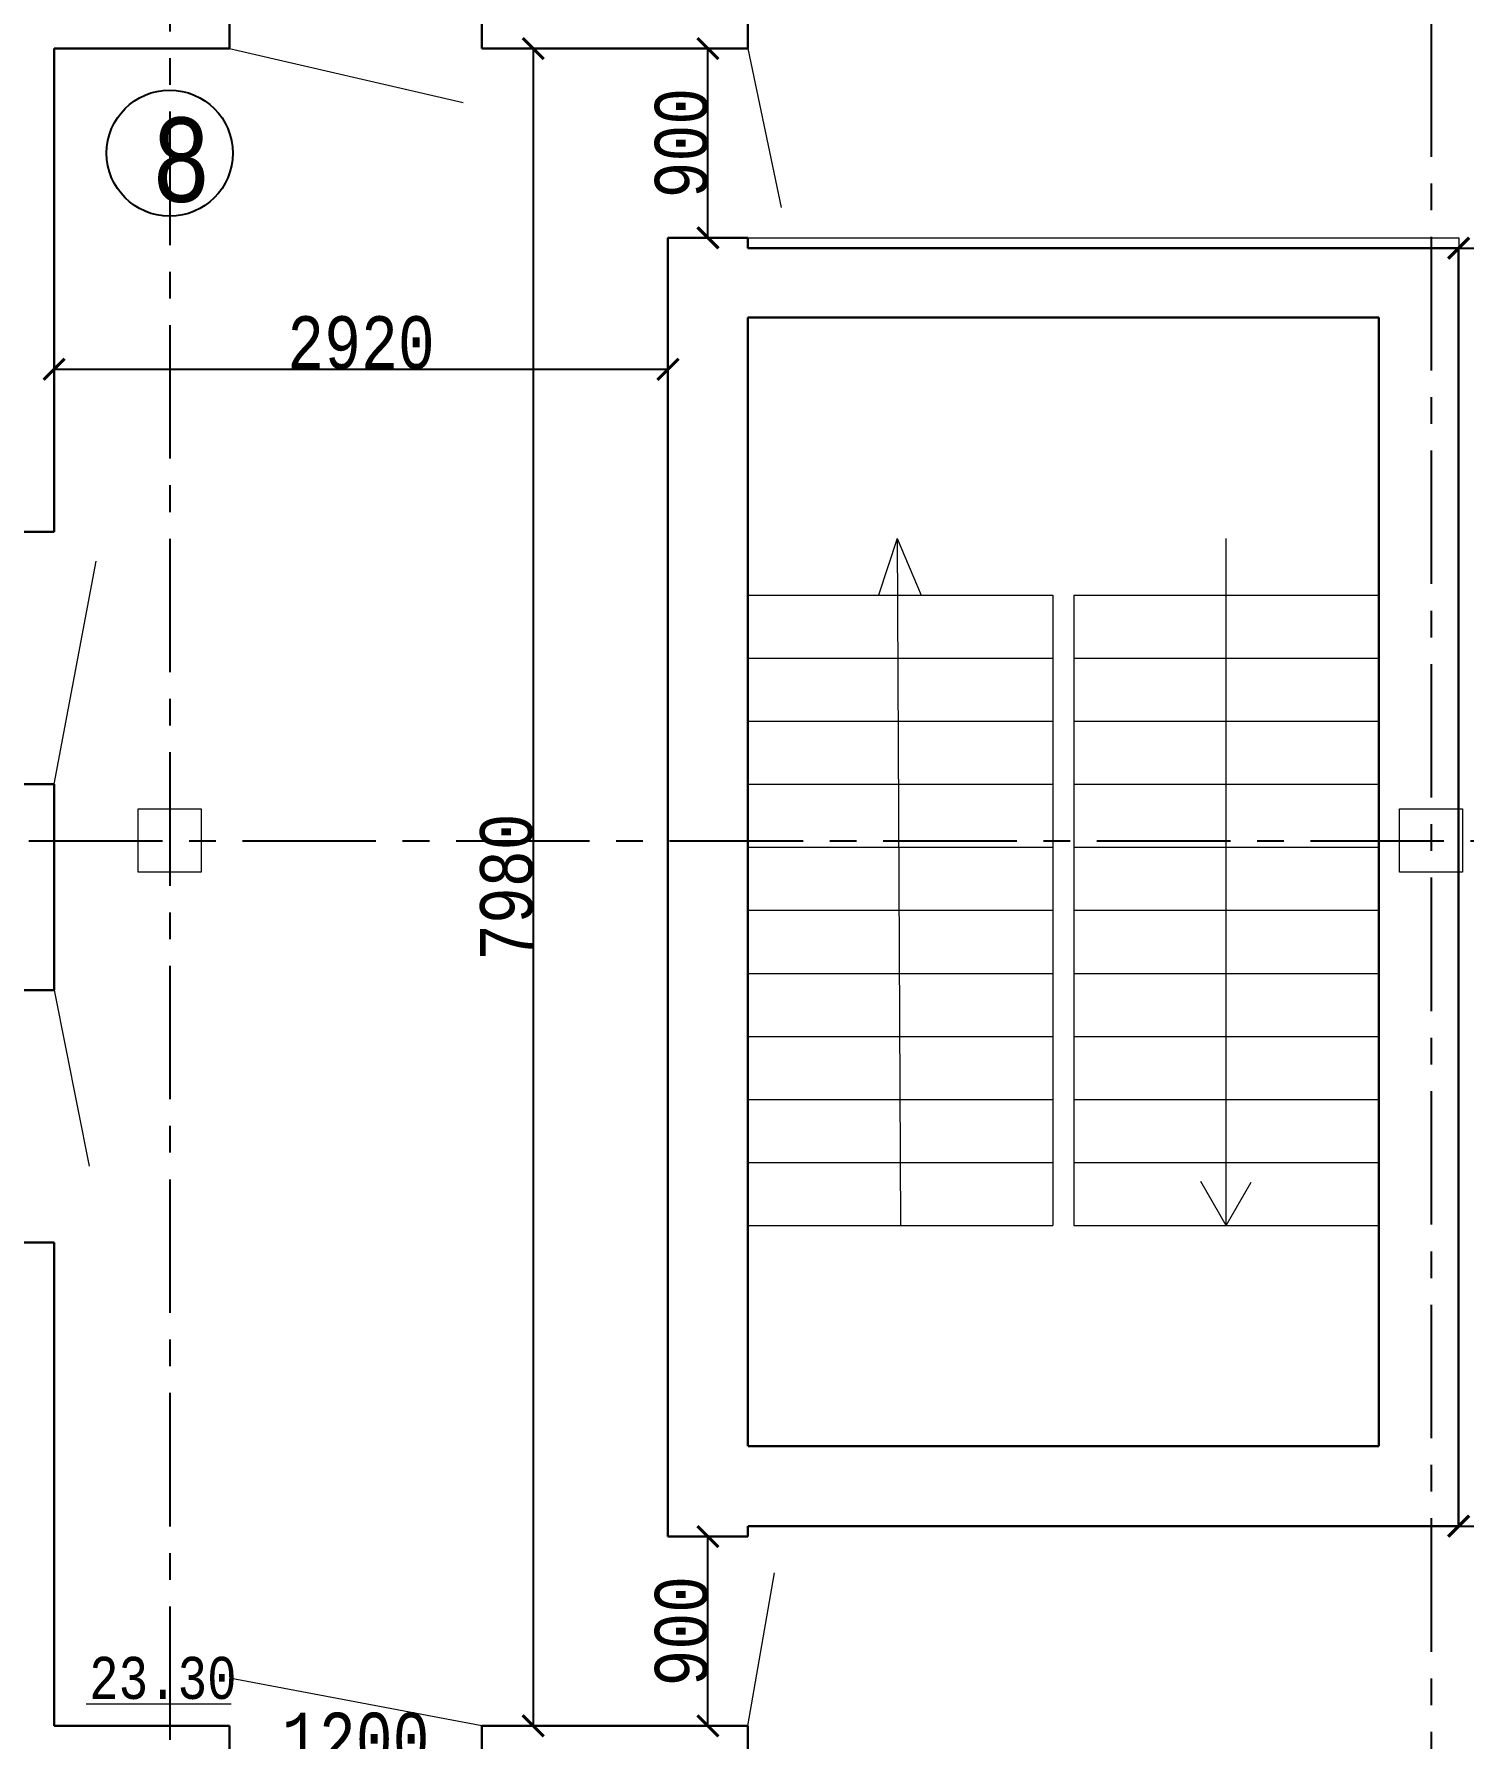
# Model space of a CAD drawing. Header units: millimetres. Extents: x -689206 to 4969298, y -1019800 to 703299.
# Drawn here: x 364483 to 371284, y -71914 to -63803 of the extents above; entities that cross this region are included whole.
import ezdxf

# ---------------------------------------------------------------- set-up
doc = ezdxf.new("R2010")
doc.units = ezdxf.units.MM
doc.linetypes.add('JIS_02_4.0', pattern=[5.5, 4, -1.5])
doc.linetypes.add('осеваяX2', pattern=[101.6, 63.5, -12.7, 12.7, -12.7])
for name, color, linetype, lineweight in [('РАЗМЕРЫ', 7, 'Continuous', 9), ('сваи', 7, 'JIS_02_4.0', 30), ('стены', 7, 'Continuous', 20)]:
    doc.layers.add(name, color=color, linetype=linetype, lineweight=lineweight)
doc.layers.add('четотам', color=7, linetype='Continuous')
doc.styles.add('Аннотативный', font='isocteur.ttf', dxfattribs={"width": 0.7, "height": 250})
doc.dimstyles.new('Аннотативный', dxfattribs={"dimscale": 0, "dimtxt": 250, "dimasz": 100, "dimexe": 1.25, "dimexo": 0.625, "dimtad": 1, "dimdec": 0, "dimtxsty": 'Аннотативный', "dimblk": 'ARCHTICK', "dimcen": 2.5, "dimadec": 0, "dimazin": 0, "dimtfac": 1, "dimtdec": 0, "dimtmove": 0, "dimatfit": 3, "dimfxl": 1, "dimarcsym": 0})

# ---------------------------------------------------------------- blocks, each defined once
blk = doc.blocks.new('_ArchTick')
at = {"color": 0, "linetype": 'ByBlock', "const_width": 0.15}
blk.add_lwpolyline([(-0.5, -0.5), (0.5, 0.5)], dxfattribs=at)
blk = doc.blocks.new('*D1220')
at = {"layer": 'Defpoints', "color": 0, "linetype": 'ByBlock', "lineweight": 20, "transparency": 16777216}
for p in [(365413, -72041.9), (365413, -72041.9), (366613, -72041.9)]:
    blk.add_point(p, dxfattribs=at)
at = {"layer": 'РАЗМЕРЫ', "color": 0, "linetype": 'ByBlock', "lineweight": -2, "transparency": 16777216}
for p, q in [((365413, -72041.3), (365413, -72040.7)), ((366613, -72041.9), (365413, -72041.9)), ((366613, -72041.3), (366613, -72040.7))]:
    blk.add_line(p, q, dxfattribs=at)
at = {"layer": 'РАЗМЕРЫ', "color": 0, "linetype": 'ByBlock', "lineweight": -2, "transparency": 16777216, "xscale": 100, "yscale": 100, "zscale": 100, "rotation": 180}
blk.add_blockref('_ArchTick', (365413, -72041.9), dxfattribs=at)
at = {"layer": 'РАЗМЕРЫ', "color": 0, "linetype": 'ByBlock', "lineweight": -2, "transparency": 16777216, "xscale": 100, "yscale": 100, "zscale": 100}
blk.add_blockref('_ArchTick', (366613, -72041.9), dxfattribs=at)
at = {"layer": 'РАЗМЕРЫ', "color": 0, "linetype": 'ByBlock', "lineweight": 20, "transparency": 16777216, "insert": (366013, -71916.3), "char_height": 250, "attachment_point": 5, "style": 'Аннотативный'}
blk.add_mtext('1200', dxfattribs=at)
blk = doc.blocks.new('*D1221')
at = {"layer": 'Defpoints', "color": 0, "linetype": 'ByBlock', "lineweight": 20, "transparency": 16777216}
for p in [(367688, -63871.9), (367688, -63871.9), (367688, -64772.4)]:
    blk.add_point(p, dxfattribs=at)
at = {"layer": 'РАЗМЕРЫ', "color": 0, "linetype": 'ByBlock', "lineweight": -2, "transparency": 16777216}
for p, q in [((367688, -64772.4), (367688, -63871.9)), ((367688.6, -63871.9), (367689.3, -63871.9)), ((367688.6, -64772.4), (367689.3, -64772.4))]:
    blk.add_line(p, q, dxfattribs=at)
at = {"layer": 'РАЗМЕРЫ', "color": 0, "linetype": 'ByBlock', "lineweight": -2, "transparency": 16777216, "xscale": 100, "yscale": 100, "zscale": 100}
for p, rotation in [((367688, -63871.9), 90), ((367688, -64772.4), 270)]:
    blk.add_blockref('_ArchTick', p, dxfattribs=dict(at, rotation=rotation))
at = {"layer": 'РАЗМЕРЫ', "color": 0, "linetype": 'ByBlock', "lineweight": 20, "transparency": 16777216, "insert": (367562.4, -64322.2), "char_height": 250, "attachment_point": 5, "rotation": 90, "style": 'Аннотативный'}
blk.add_mtext('900', dxfattribs=at)
blk = doc.blocks.new('*D1222')
at = {"layer": 'Defpoints', "color": 0, "linetype": 'ByBlock', "lineweight": 20, "transparency": 16777216}
for p in [(367688, -70951.9), (367688, -70951.9), (367688, -71851.9)]:
    blk.add_point(p, dxfattribs=at)
at = {"layer": 'РАЗМЕРЫ', "color": 0, "linetype": 'ByBlock', "lineweight": -2, "transparency": 16777216}
for p, q in [((367688, -71851.9), (367688, -70951.9)), ((367688.6, -70951.9), (367689.3, -70951.9)), ((367688.6, -71851.9), (367689.3, -71851.9))]:
    blk.add_line(p, q, dxfattribs=at)
at = {"layer": 'РАЗМЕРЫ', "color": 0, "linetype": 'ByBlock', "lineweight": -2, "transparency": 16777216, "xscale": 100, "yscale": 100, "zscale": 100}
for p, rotation in [((367688, -70951.9), 90), ((367688, -71851.9), 270)]:
    blk.add_blockref('_ArchTick', p, dxfattribs=dict(at, rotation=rotation))
at = {"layer": 'РАЗМЕРЫ', "color": 0, "linetype": 'ByBlock', "lineweight": 20, "transparency": 16777216, "insert": (367562.4, -71401.9), "char_height": 250, "attachment_point": 5, "rotation": 90, "style": 'Аннотативный'}
blk.add_mtext('900', dxfattribs=at)
blk = doc.blocks.new('*D1226')
at = {"layer": 'Defpoints', "color": 0, "linetype": 'ByBlock', "lineweight": 20, "transparency": 16777216}
for p in [(367055.5, -63871.9), (366856.9, -71851.9), (367055.5, -71851.9)]:
    blk.add_point(p, dxfattribs=at)
at = {"layer": 'РАЗМЕРЫ', "color": 0, "linetype": 'ByBlock', "lineweight": -2, "transparency": 16777216}
for p, q in [((367054.9, -63871.9), (366855.6, -63871.9)), ((366856.9, -63871.9), (366856.9, -71851.9)), ((367054.9, -71851.9), (366855.6, -71851.9))]:
    blk.add_line(p, q, dxfattribs=at)
at = {"layer": 'РАЗМЕРЫ', "color": 0, "linetype": 'ByBlock', "lineweight": -2, "transparency": 16777216, "xscale": 100, "yscale": 100, "zscale": 100}
for p, rotation in [((366856.9, -63871.9), 90), ((366856.9, -71851.9), 270)]:
    blk.add_blockref('_ArchTick', p, dxfattribs=dict(at, rotation=rotation))
at = {"layer": 'РАЗМЕРЫ', "color": 0, "linetype": 'ByBlock', "lineweight": 20, "transparency": 16777216, "insert": (366731.2, -67861.9), "char_height": 250, "attachment_point": 5, "rotation": 90, "style": 'Аннотативный'}
blk.add_mtext('7980', dxfattribs=at)
blk = doc.blocks.new('*D1227')
at = {"layer": 'Defpoints', "color": 0, "linetype": 'ByBlock', "lineweight": 20, "transparency": 16777216}
for p in [(367498, -65398.1), (364578, -65456.8), (367498, -65456.8)]:
    blk.add_point(p, dxfattribs=at)
at = {"layer": 'РАЗМЕРЫ', "color": 0, "linetype": 'ByBlock', "lineweight": -2, "transparency": 16777216}
for p, q in [((364578, -65456.1), (364578, -65396.9)), ((364578, -65398.1), (367498, -65398.1)), ((367498, -65456.1), (367498, -65396.9))]:
    blk.add_line(p, q, dxfattribs=at)
at = {"layer": 'РАЗМЕРЫ', "color": 0, "linetype": 'ByBlock', "lineweight": -2, "transparency": 16777216, "xscale": 100, "yscale": 100, "zscale": 100, "rotation": 180}
blk.add_blockref('_ArchTick', (364578, -65398.1), dxfattribs=at)
at = {"layer": 'РАЗМЕРЫ', "color": 0, "linetype": 'ByBlock', "lineweight": -2, "transparency": 16777216, "xscale": 100, "yscale": 100, "zscale": 100}
blk.add_blockref('_ArchTick', (367498, -65398.1), dxfattribs=at)
at = {"layer": 'РАЗМЕРЫ', "color": 0, "linetype": 'ByBlock', "lineweight": 20, "transparency": 16777216, "insert": (366038, -65272.5), "char_height": 250, "attachment_point": 5, "style": 'Аннотативный'}
blk.add_mtext('2920', dxfattribs=at)
blk = doc.blocks.new('*D1371')
at = {"layer": 'Defpoints', "color": 0, "linetype": 'ByBlock', "lineweight": 20, "transparency": 16777216}
for p in [(371258.9, -70902), (373258.8, -70902), (373258.8, -70902)]:
    blk.add_point(p, dxfattribs=at)
at = {"layer": 'РАЗМЕРЫ', "color": 0, "linetype": 'ByBlock', "lineweight": -2, "transparency": 16777216}
for p, q in [((371258.9, -70901.3), (371258.9, -70900.7)), ((371258.9, -70902), (373258.8, -70902)), ((373258.8, -70901.3), (373258.8, -70900.7))]:
    blk.add_line(p, q, dxfattribs=at)
at = {"layer": 'РАЗМЕРЫ', "color": 0, "linetype": 'ByBlock', "lineweight": -2, "transparency": 16777216, "xscale": 100, "yscale": 100, "zscale": 100, "rotation": 180}
blk.add_blockref('_ArchTick', (371258.9, -70902), dxfattribs=at)
at = {"layer": 'РАЗМЕРЫ', "color": 0, "linetype": 'ByBlock', "lineweight": -2, "transparency": 16777216, "xscale": 100, "yscale": 100, "zscale": 100}
blk.add_blockref('_ArchTick', (373258.8, -70902), dxfattribs=at)
at = {"layer": 'РАЗМЕРЫ', "color": 0, "linetype": 'ByBlock', "lineweight": 20, "transparency": 16777216, "insert": (372258.8, -70776.3), "char_height": 250, "attachment_point": 5, "style": 'Аннотативный'}
blk.add_mtext('2000', dxfattribs=at)
blk = doc.blocks.new('*D1380')
at = {"layer": 'Defpoints', "color": 0, "linetype": 'ByBlock', "lineweight": 20, "transparency": 16777216}
for p in [(371258.9, -64822), (387527.8, -64822), (387527.8, -64822)]:
    blk.add_point(p, dxfattribs=at)
at = {"layer": 'РАЗМЕРЫ', "color": 0, "linetype": 'ByBlock', "lineweight": -2, "transparency": 16777216}
for p, q in [((371258.9, -64822), (387527.8, -64822)), ((371258.9, -64822.6), (371258.9, -64823.2)), ((387527.8, -64821.3), (387527.8, -64820.7))]:
    blk.add_line(p, q, dxfattribs=at)
at = {"layer": 'РАЗМЕРЫ', "color": 0, "linetype": 'ByBlock', "lineweight": -2, "transparency": 16777216, "xscale": 100, "yscale": 100, "zscale": 100, "rotation": 180}
blk.add_blockref('_ArchTick', (371258.9, -64822), dxfattribs=at)
at = {"layer": 'РАЗМЕРЫ', "color": 0, "linetype": 'ByBlock', "lineweight": -2, "transparency": 16777216, "xscale": 100, "yscale": 100, "zscale": 100}
blk.add_blockref('_ArchTick', (387527.8, -64822), dxfattribs=at)
at = {"layer": 'РАЗМЕРЫ', "color": 0, "linetype": 'ByBlock', "lineweight": 20, "transparency": 16777216, "insert": (379393.3, -64696.3), "char_height": 250, "attachment_point": 5, "style": 'Аннотативный'}
blk.add_mtext('16270', dxfattribs=at)

msp = doc.modelspace()

# ---------------------------------------------------------------- linework, layer by layer
at = {"layer": 'РАЗМЕРЫ', "linetype": 'ByBlock', "lineweight": 30}
for p, q in [((365413, -63871.9), (365413, -63491.9)), ((366613, -63871.9), (366613, -63491.9)), ((367498, -63871.9), (367878, -63871.9)), ((367498, -64788.4), (367498, -64772.4)), ((367498, -64772.4), (367878, -64772.4)), ((367498, -64788.4), (367498, -70951.9)), ((367878, -64772.4), (367878, -64801)), ((367878, -64788.4), (367878, -64813.5)), ((367878, -64822), (367878, -64788.4)), ((367878, -64822), (370878.9, -64822)), ((371258.9, -64822), (370878.9, -64822)), ((371258.9, -70902), (371258.9, -64822)), ((367878, -70522), (367878, -65152.4)), ((370878.9, -65152.4), (370878.9, -70522)), ((367878, -70951.9), (367498, -70951.9)), ((367878, -70951.9), (367878, -70902)), ((367878.9, -70902), (370878.9, -70902)), ((370878.9, -70902), (371258.9, -70902)), ((365413, -72231.9), (365413, -71851.9)), ((366613, -71851.9), (366613, -72231.9)), ((367498, -71851.9), (367878, -71851.9)), ((367878, -72486.9), (367878, -71851.9))]:
    msp.add_line(p, q, dxfattribs=at)
at = {"layer": 'РАЗМЕРЫ', "linetype": 'ByBlock', "lineweight": 20}
for p, q in [((365413, -63871.9), (366523.9, -64128.5)), ((367878, -63871.9), (368035.8, -64628.4)), ((367878.9, -66172), (367878.9, -69172)), ((368588.4, -66203.3), (368499.9, -66472)), ((368588.4, -66203.3), (368603.9, -69472)), ((368588.4, -66203.3), (368702.9, -66472)), ((370153.9, -69472), (370153.9, -66203.3)), ((367878.9, -66472), (369328.9, -66472)), ((369328.9, -66472), (369328.9, -69472)), ((369428.9, -66472), (370878.9, -66472)), ((369428.9, -66472), (369428.9, -69472)), ((367878.9, -66772), (369328.9, -66772)), ((369428.9, -66772), (370878.9, -66772)), ((367878.9, -67072), (369328.9, -67072)), ((369428.9, -67072), (370878.9, -67072)), ((367878.9, -67372), (369328.9, -67372)), ((369428.9, -67372), (370878.9, -67372)), ((367878.9, -67672), (369328.9, -67672)), ((369428.9, -67672), (370878.9, -67672)), ((367878.9, -67972), (369328.9, -67972)), ((369428.9, -67972), (370878.9, -67972)), ((367878.9, -68272), (369328.9, -68272)), ((369428.9, -68272), (370878.9, -68272)), ((367878.9, -68572), (369328.9, -68572)), ((369428.9, -68572), (370878.9, -68572)), ((367878.9, -68872), (369328.9, -68872)), ((369428.9, -68872), (370878.9, -68872)), ((367878.9, -69172), (369328.9, -69172)), ((367878.9, -69172), (367878.9, -70522)), ((369428.9, -69172), (370878.9, -69172)), ((370878.9, -70522), (370878.9, -69172)), ((370153.9, -69472), (370032.9, -69262.4)), ((370153.9, -69472), (370272.7, -69266.1)), ((367878.9, -69472), (369328.9, -69472)), ((369428.9, -69472), (370878.9, -69472)), ((367878.9, -70522), (370878.9, -70522)), ((367878, -71851.9), (368004.3, -71123.9)), ((366613, -71851.9), (365412.8, -71625.4))]:
    msp.add_line(p, q, dxfattribs=at)
at = {"layer": 'РАЗМЕРЫ'}
msp.add_line((364730.6, -71747.9), (365419.8, -71747.9), dxfattribs=at)
at = {"layer": 'сваи', "linetype": 'ByBlock', "lineweight": 20, "ltscale": 35}
for p, q in [((367878, -64772.4), (371260, -64772.4)), ((371260, -64772.4), (371260, -64825.7))]:
    msp.add_line(p, q, dxfattribs=at)
at = {"layer": 'сваи', "linetype": 'ByBlock', "lineweight": 30, "ltscale": 35}
for p, q in [((367878, -65152.4), (370878.9, -65152.4)), ((371258.9, -65152.4), (371260, -65152.4))]:
    msp.add_line(p, q, dxfattribs=at)
at = {"layer": 'стены', "linetype": 'осеваяX2', "lineweight": 25, "ltscale": 10}
for p, q in [((365128, -46900), (365128, -93010)), ((371128, -47496.5), (371128, -93010)), ((351250, -67642), (419278, -67642))]:
    msp.add_line(p, q, dxfattribs=at)
at = {"layer": 'стены', "lineweight": 30}
for p, q in [((367878, -63491.9), (367878, -63871.9)), ((365413, -63871.9), (364578, -63871.9)), ((364578, -66171.9), (364578, -63871.9)), ((367498, -63871.9), (366613, -63871.9)), ((364578, -66171.9), (364198, -66171.9)), ((364198, -67371.7), (364578, -67371.7)), ((364578, -67371.7), (364578, -68351.9)), ((364578, -68352.2), (364578, -67371.9)), ((364198, -68352.2), (364578, -68352.2)), ((364578, -69551.9), (364198, -69551.9)), ((364578, -69551.9), (364578, -71851.9)), ((370878.9, -70522), (367878.9, -70522)), ((365413, -71851.9), (364578, -71851.9)), ((367498, -71851.9), (366613, -71851.9)), ((367878, -72231.9), (367878, -71851.9))]:
    msp.add_line(p, q, dxfattribs=at)
at = {"layer": 'стены'}
for p, q in [((364578, -67371.9), (364777.6, -66310.6)), ((364578, -68351.9), (364744.5, -69189.6))]:
    msp.add_line(p, q, dxfattribs=at)
for points in [[(364978, -67489.9), (365278, -67489.9), (365278, -67789.9), (364978, -67789.9)], [(370978, -67489.9), (371278, -67489.9), (371278, -67789.9), (370978, -67789.9)]]:
    msp.add_lwpolyline(points, close=True, dxfattribs=at)
at = {"layer": 'четотам'}
msp.add_circle((365128, -64370), 300, dxfattribs=at)

# ---------------------------------------------------------------- texts
at = {"layer": 'РАЗМЕРЫ', "lineweight": 20, "ltscale": 150, "insert": (365042.2, -64200.2), "char_height": 401.1, "width": 1460, "attachment_point": 1, "style": 'Аннотативный'}
msp.add_mtext('8', dxfattribs=at)
at = {"layer": 'РАЗМЕРЫ', "insert": (364744.7, -71523.8), "char_height": 200, "width": 656.117, "attachment_point": 1, "style": 'Аннотативный'}
msp.add_mtext('23.30', dxfattribs=at)

# ---------------------------------------------------------------- dimensions: what is measured, and where the dimension line sits
at = {"layer": 'РАЗМЕРЫ', "linetype": 'ByBlock', "lineweight": 20}
dim = msp.add_linear_dim(base=(366856.9, -71851.9), p1=(367055.5, -63871.9), p2=(367055.5, -71851.9), angle=90, dimstyle='Аннотативный', dxfattribs=at)
dim.commit()
dim.dimension.update_dxf_attribs({"geometry": '*D1226', "text_midpoint": (366731.2, -67861.9)})
for p1, p2, picture, middle in [((367688.0175, -64772.4271), (367688.0175, -63871.9481), '*D1221', (367562.3925, -64322.1876)), ((367688, -71851.9), (367688, -70951.9), '*D1222', (367562.4, -71401.9)), ((366613, -72041.9), (365413, -72041.9), '*D1220', (366013, -71916.3))]:
    dim = msp.add_aligned_dim(p1=p1, p2=p2, distance=0, dimstyle='Аннотативный', dxfattribs=at)
    dim.commit()
    dim.dimension.update_dxf_attribs({"geometry": picture, "text_midpoint": middle})
dim = msp.add_linear_dim(base=(387527.8, -64822), p1=(371258.9, -64822), p2=(387527.8, -64822), text='16270', dimstyle='Аннотативный', dxfattribs=at)
dim.commit()
dim.dimension.update_dxf_attribs({"geometry": '*D1380', "text_midpoint": (379393.3, -64696.3)})
for base, p1, p2, picture, middle in [((367498, -65398.1), (364578, -65456.8), (367498, -65456.8), '*D1227', (366038, -65272.5)), ((373258.8, -70902), (371258.9, -70902), (373258.8, -70902), '*D1371', (372258.8, -70776.3))]:
    dim = msp.add_linear_dim(base=base, p1=p1, p2=p2, dimstyle='Аннотативный', dxfattribs=at)
    dim.commit()
    dim.dimension.update_dxf_attribs({"geometry": picture, "text_midpoint": middle})

doc.saveas('drawing.dxf')
